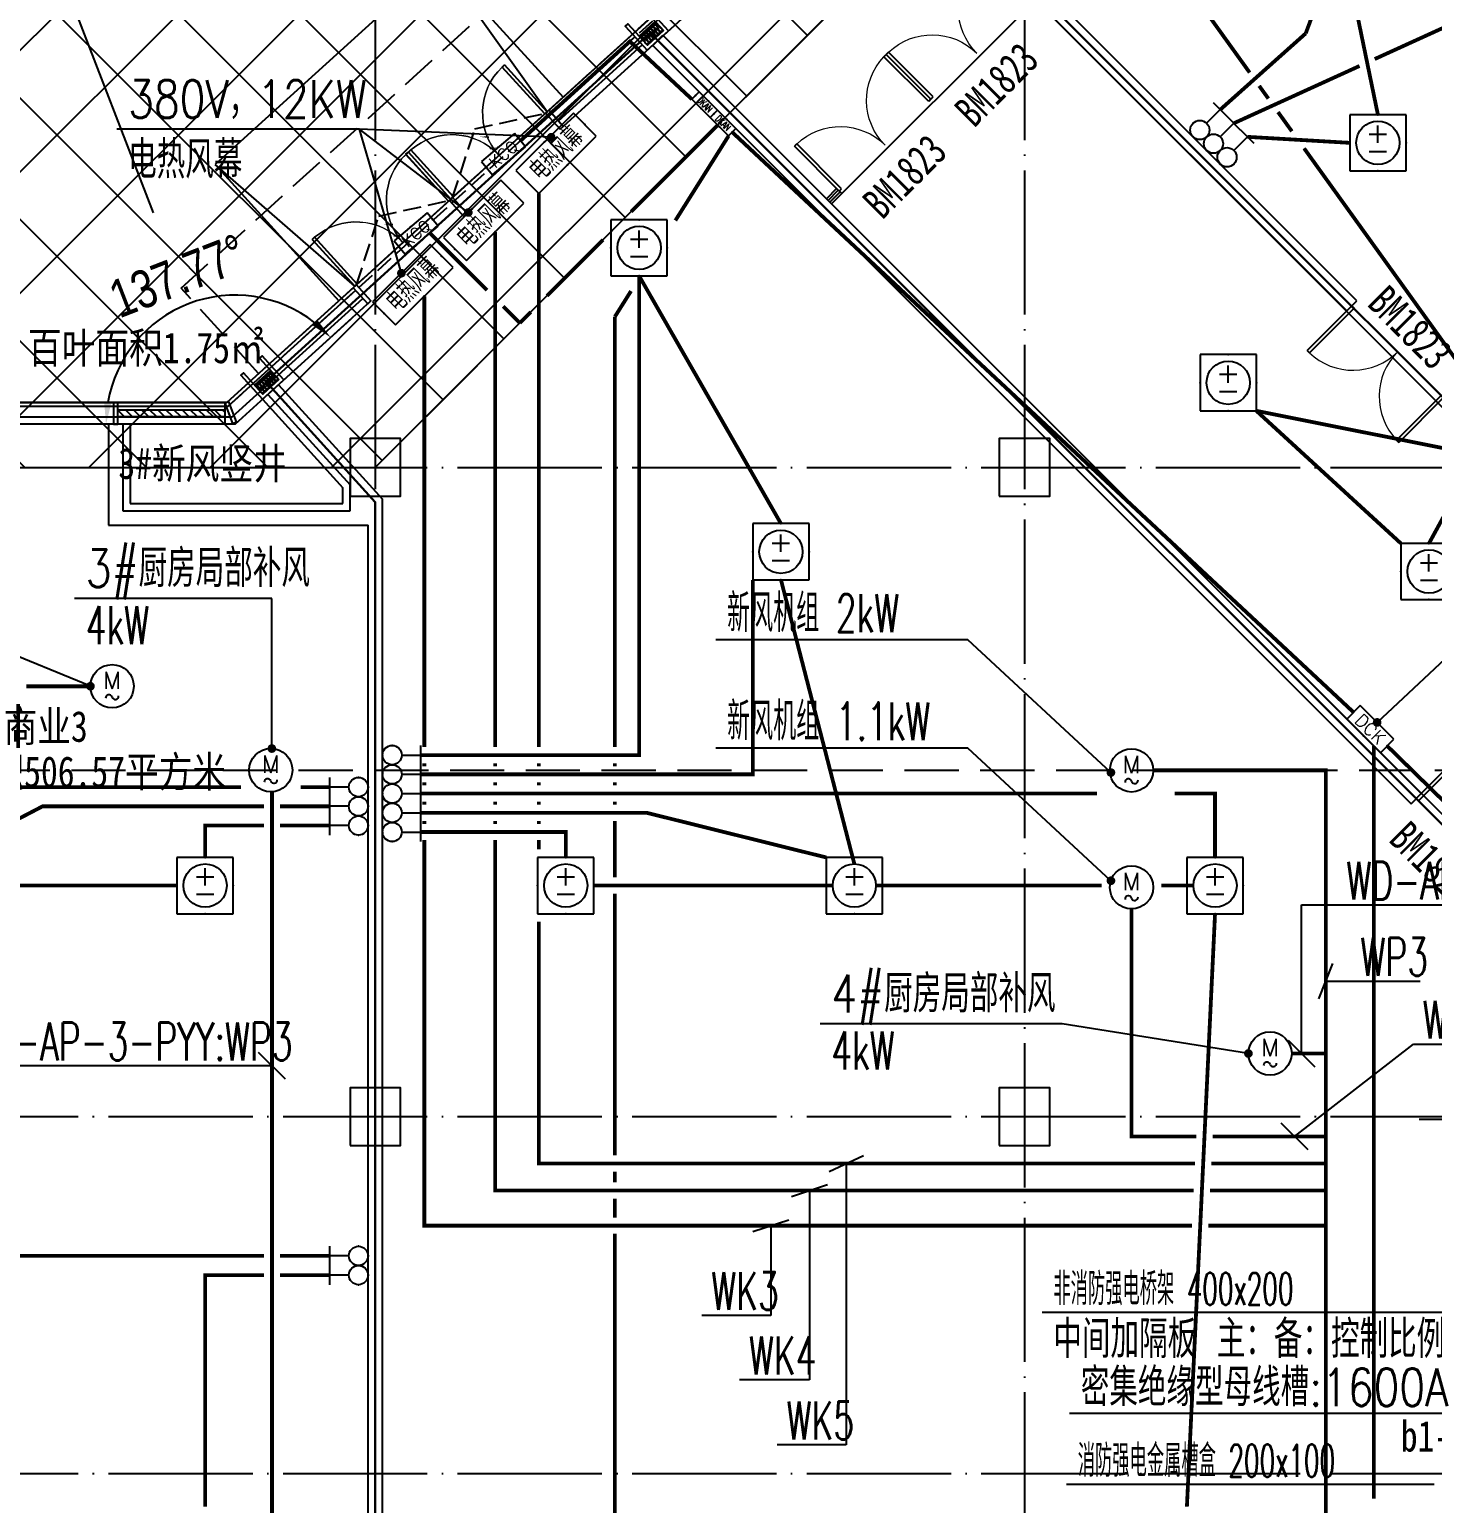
# Model space of a CAD drawing. Extents: x -233336 to 840473, y -28113 to 330904.
# Drawn here: x 63606 to 83056, y 11336 to 31772 of the extents above; entities that cross this region are included whole.
import ezdxf
from ezdxf.enums import TextEntityAlignment as Align
from ezdxf.xclip import XClip

# ---------------------------------------------------------------- set-up
doc = ezdxf.new("R2010")
doc.units = 0
doc.header["$LTSCALE"] = 1000
doc.header["$XCLIPFRAME"] = 2
for name, pattern in [('104-14# 核心筒$0$DOTE', [2.42, 2, -0.2, 0.02, -0.2]), ('14#楼幕墙$0$DASH', [0.35, 0.25, -0.1]), ('DASH', [0.35, 0.25, -0.1]), ('X-104 14#平面$0$$0$DASH', [0.35, 0.25, -0.1]), ('X-104 14#平面$0$109 3#平面$0$DASH', [0.35, 0.25, -0.1])]:
    doc.linetypes.add(name, pattern=pattern)
doc.layers.get('0').update_dxf_attribs({"linetype": 'CONTINUOUS'})
doc.layers.get('Defpoints').update_dxf_attribs({"linetype": 'CONTINUOUS'})
for name, color, linetype in [('104-14# 核心筒$0$A_AXIS-轴线', 8, '104-14# 核心筒$0$DOTE'), ('104-14# 核心筒$0$A_STR-砼柱', 8, 'CONTINUOUS'), ('14#楼幕墙$0$A-C_玻璃幕墙', 8, 'CONTINUOUS'), ('14#楼幕墙$0$A-C_门', 8, 'CONTINUOUS'), ('DIM-动力', 80, 'CONTINUOUS'), ('DIM-插座', 80, 'CONTINUOUS'), ('DIM-箱柜', 80, 'CONTINUOUS'), ('EQUIP-动力', 80, 'CONTINUOUS'), ('EQUIP-照明', 80, 'CONTINUOUS'), ('TEL_LEAD', 80, 'CONTINUOUS'), ('WIRE-动力', 50, 'CONTINUOUS'), ('WIRE-动力控制', 160, 'DASH'), ('WIRE-插座', 160, 'CONTINUOUS'), ('X-104 14#平面$0$01-标注_尺寸', 8, 'CONTINUOUS'), ('X-104 14#平面$0$02-TEXT_房间', 9, 'CONTINUOUS'), ('X-104 14#平面$0$02-TEXT_标注', 9, 'CONTINUOUS'), ('X-104 14#平面$0$02-TEXT_门窗', 9, 'CONTINUOUS'), ('X-104 14#平面$0$A-C_玻璃幕墙', 8, 'CONTINUOUS'), ('X-104 14#平面$0$A-C_窗', 8, 'CONTINUOUS'), ('X-104 14#平面$0$A-C_门', 8, 'CONTINUOUS'), ('X-104 14#平面$0$A-E_楼梯', 8, 'CONTINUOUS'), ('X-104 14#平面$0$A-O_分水线', 8, 'CONTINUOUS'), ('X-104 14#平面$0$A-SUR_保温', 8, 'CONTINUOUS'), ('X-104 14#平面$0$A-SUR_吊顶', 8, 'CONTINUOUS'), ('X-104 14#平面$0$A-TECH_结构', 8, 'CONTINUOUS'), ('X-104 14#平面$0$A_STR-砌块墙', 7, 'CONTINUOUS'), ('X-104 14#平面$0$SURFACE', 6, 'CONTINUOUS')]:
    doc.layers.add(name, color=color, linetype=linetype)
for name, color, linetype, plot in [('14#楼幕墙$0$04-不打印_辅助线', 8, 'CONTINUOUS', False), ('X-104 14#平面$0$04-不打印_辅助线', 8, 'CONTINUOUS', False), ('X-104 14#平面$0$降板', 8, 'CONTINUOUS', False)]:
    doc.layers.add(name, color=color, linetype=linetype, plot=plot)
doc.layers.add('X-104 14#平面$0$000套内', color=8, linetype='CONTINUOUS', lineweight=30)
doc.styles.add('_TCH_DIM', font='ROMANS2', dxfattribs={"width": 0.8, "bigfont": 'HZDF2'})
doc.styles.add('_TEL_DIM', font='ROMANS2', dxfattribs={"width": 0.8, "height": 3.5, "bigfont": 'HZDF2'})
doc.styles.get("Standard").update_dxf_attribs({"font": 'GBENOR', "bigfont": 'GBCBIG'})
doc.styles.add('X-104 14#平面$0$_TCH_DIM_T3', font='ros.shx', dxfattribs={"width": 0.8, "bigfont": 'jd.shx'})
doc.styles.add('X-104 14#平面$0$_TCH_SPACE', font='STXIHEI.TTF', dxfattribs={"width": 0.8, "height": 5})
doc.styles.add('X-104 14#平面$0$_TCH_WINDOW', font='STXIHEI.TTF', dxfattribs={"width": 0.75, "height": 3.5})
doc.styles.add('X-104 14#平面$0$Standard', font='STXIHEI.TTF', dxfattribs={"width": 0.8})
doc.dimstyles.new('X-104 14#平面$0$_TCH_ARROW&&150', dxfattribs={"dimtxt": 525, "dimasz": 300, "dimexe": 375, "dimexo": 450, "dimgap": 150, "dimtad": 1, "dimdec": 0, "dimzin": 0, "dimdsep": 46, "dimtxsty": 'X-104 14#平面$0$_TCH_DIM_T3', "dimcen": 0.09, "dimclrt": 7, "dimazin": 2, "dimtfac": 1, "dimtdec": 0, "dimtix": 1, "dimtmove": 2, "dimatfit": 3, "dimfxl": 0, "dimtolj": 1, "dimtzin": 0, "dimarcsym": 0})

# ---------------------------------------------------------------- blocks, each defined once
blk = doc.blocks.new('$equip$00001811')
blk.add_circle((0, 0), 0.5)
for centre, radius, start, end in [((-0.073, -0.273), 0.0768, 17.2272, 184.2164), ((0.073, -0.227), 0.0769, 197.2591, 5.1179)]:
    blk.add_arc(centre, radius, start, end)
at = {"color": 7, "style": '_TEL_DIM'}
blk.add_attdef('$TEXT$', text='', height=0.4, dxfattribs=at).set_placement((0.001, 0.137), align=Align.MIDDLE_CENTER)
at = {"color": 7, "style": '_TEL_DIM', "flags": 1}
blk.add_attdef('A', text='', height=0.00002, dxfattribs=at).set_placement((0, 0), align=Align.MIDDLE_CENTER)
blk = doc.blocks.new('$equip$00001816')
for p, q in [((0.75, 0.6), (-0.75, 0.6)), ((-0.75, 0.6), (-0.75, 0)), ((0.75, 0), (0.75, 0.6)), ((-0.75, 0), (0.75, 0))]:
    blk.add_line(p, q)
for p in [(0, 0.6), (-0.75, 0.3), (0.75, 0.3), (0, 0)]:
    blk.add_point(p)
at = {"color": 7, "style": '_TEL_DIM'}
blk.add_attdef('$TEXT$', text='', height=0.4, dxfattribs=at).set_placement((0, 0.3), align=Align.MIDDLE_CENTER)
at = {"color": 7, "style": '_TEL_DIM', "flags": 1}
blk.add_attdef('A', text='', height=0.00002, dxfattribs=at).set_placement((0, 0), align=Align.MIDDLE_CENTER)
blk = doc.blocks.new('14#楼幕墙$0$A$C38D07553')
blk.add_lwpolyline([(-60, -300), (0, -300), (0, 0), (-60, 0)], close=True)
blk = doc.blocks.new('14#楼幕墙$0$$LinePat$岩棉板')
at = {"color": 0}
for p, q in [((0, -17), (12, -67)), ((12, -67), (24, -17))]:
    blk.add_line(p, q, dxfattribs=at)
for centre, start, end in [((12, -17), 0, 180), ((0, -67), 270, 0), ((24, -67), 180, 270)]:
    blk.add_arc(centre, 12, start, end, dxfattribs=at)
at = {"layer": 'Defpoints'}
blk.add_point((0, 0), dxfattribs=at)
at = {"layer": 'Defpoints', "color": 0}
blk.add_point((24, -84), dxfattribs=at)
blk = doc.blocks.new('*U155')
blk.add_lwpolyline([(300, 0), (0, 0), (0, 150), (300, 150)], close=True)
at = {"color": 8, "xscale": -1.785714284225998, "yscale": 1.782568518697715, "zscale": 1.782568518697715, "rotation": 180}
for p in [(0, 0), (43, 0), (86, 0), (129, 0), (171, 0), (214, 0), (257, 0)]:
    blk.add_blockref('14#楼幕墙$0$$LinePat$岩棉板', p, dxfattribs=at)
blk = doc.blocks.new('14#楼幕墙$0$A$C07E80D9E')
blk.add_lwpolyline([(-350, -50), (-50, -50), (-50, -450), (0, -450), (0, 0), (-400, 0), (-400, -450), (-350, -450)], close=True)
for points in [[(-50, -200), (-350, -200)], [(-50, -220), (-350, -220)]]:
    blk.add_lwpolyline(points)
at = {"layer": '14#楼幕墙$0$A-C_玻璃幕墙', "rotation": 180}
blk.add_blockref('*U155', (-50, -50), dxfattribs=at)
blk = doc.blocks.new('14#楼幕墙$0$A$C385D642F')
for name, p, rotation in [('14#楼幕墙$0$A$C07E80D9E', (72168, 32384), 222.2321969592257), ('14#楼幕墙$0$A$C38D07553', (70804, 31551), 42.23219695921316), ('14#楼幕墙$0$A$C38D07553', (69471, 30341), 42.23219695921316), ('14#楼幕墙$0$A$C38D07553', (68138, 29132), 42.23219695921316), ('14#楼幕墙$0$A$C07E80D9E', (66837, 27545), 222.2321969592257), ('14#楼幕墙$0$A$C38D07553', (66369, 27511), 21.11609847960964)]:
    blk.add_blockref(name, p, dxfattribs=dict(rotation=rotation))
blk.add_blockref('14#楼幕墙$0$A$C38D07553', (64830, 27500))
blk = doc.blocks.new('14#楼幕墙$0$A$C22714246')
at = {"linetype": '14#楼幕墙$0$DASH'}
blk.add_lwpolyline([(1740, 497), (870, 0), (0, 497)], dxfattribs=at)
at = {"layer": '14#楼幕墙$0$A-C_玻璃幕墙', "color": 1}
blk.add_lwpolyline([(899, 122, 0, 25, 0), (802, 217, 0, 0, 0), (900, 340, 25, 0, 0), (796, 422, 0, 0, 0)], format="xyseb", dxfattribs=at)
blk = doc.blocks.new('14#楼幕墙$0$$DorLib2D$00000002')
for p, q in [((-0.5, 0), (-0.5, 0.4875)), ((-0.475, 0.4875), (-0.5, 0.4875)), ((-0.475, 0), (-0.475, 0.4875)), ((0.475, 0), (0.475, 0.4875)), ((0.475, 0.4875), (0.5, 0.4875)), ((0.5, 0), (0.5, 0.4875)), ((-0.5, 0), (-0.475, 0)), ((0.5, 0), (0.475, 0))]:
    blk.add_line(p, q)
at = {"lineweight": 13}
for centre, start, end in [((-0.4875, 0), 0, 88.53072), ((0.4875, 0), 91.46928, 180)]:
    blk.add_arc(centre, 0.4875, start, end, dxfattribs=at)
blk = doc.blocks.new('14#楼幕墙')
at = {"layer": '14#楼幕墙$0$A-C_玻璃幕墙'}
for p, q in [((83503, 42180), (66341, 26600)), ((70961, 30389), (73626, 32809)), ((72000, 31670), (70837, 30614)), ((70938, 30503), (72100, 31559)), ((68127, 28154), (66360, 26550)), ((66418, 26400), (68228, 28043)), ((66456, 26300), (68340, 28010)), ((59601, 26600), (66341, 26600)), ((55830, 26400), (66418, 26400)), ((59601, 26550), (66360, 26550)), ((66456, 26300), (55830, 26300))]:
    blk.add_line(p, q, dxfattribs=at)
at = {"layer": '14#楼幕墙$0$A-C_玻璃幕墙', "linetype": '14#楼幕墙$0$DASH', "ltscale": 2}
blk.add_lwpolyline([(66783, 27002), (65708, 28186), (81701, 42704), (82776, 41520)], close=True, dxfattribs=at)
at = {"layer": '14#楼幕墙$0$04-不打印_辅助线', "rotation": 222.2321969592249}
for p in [(70425, 30979), (69093, 29769)]:
    blk.add_blockref('14#楼幕墙$0$A$C22714246', p, dxfattribs=at)
at = {"layer": '14#楼幕墙$0$A-C_玻璃幕墙'}
blk.add_blockref('14#楼幕墙$0$A$C385D642F', (0, -900), dxfattribs=at)
at = {"layer": '14#楼幕墙$0$A-C_门', "xscale": -1800, "yscale": -1800, "zscale": 100, "rotation": 222.2321969590106}
for p in [(70115, 30026), (68782, 28816)]:
    blk.add_blockref('14#楼幕墙$0$$DorLib2D$00000002', p, dxfattribs=at)
blk = doc.blocks.new('_FZHK')
blk.add_lwpolyline([(-0.5, -0.5), (0.5, -0.5), (0.5, 0.5), (-0.5, 0.5)], close=True)
blk = doc.blocks.new('104-14# 核心筒')
at = {"layer": '104-14# 核心筒$0$A_AXIS-轴线'}
for p, q in [((68400, 54018.4), (68400, -8545.1)), ((77400, 54018.4), (77400, -8545.1)), ((-24839, 25700), (120259.9, 25700)), ((-24839, 16700), (120259.9, 16700)), ((-24839, 11750), (120259.9, 11750))]:
    blk.add_line(p, q, dxfattribs=at)
blk.add_lwpolyline([(83500, 40800), (68400, 25700)], dxfattribs=at)
at = {"layer": '104-14# 核心筒$0$A_STR-砼柱', "xscale": 700, "yscale": 800, "zscale": 800}
for p in [(68400, 25700), (77400, 25700), (68400, 16700), (77400, 16700)]:
    blk.add_blockref('_FZHK', p, dxfattribs=at)
blk = doc.blocks.new('*U73')
h = blk.add_hatch()
h.set_pattern_fill('ANSI31', color=256, scale=50)
h.set_pattern_definition([(45, (-55954.97, 120006.8), (-56.1266, 56.1266), [])])
h.paths.add_polyline_path([(-1483, 100), (0, 100), (0, 200), (-1483, 200)])
for points in [[(-1483, 0), (0, 0), (0, 300), (-1483, 300)], [(-1483, 100), (0, 100), (0, 200), (-1483, 200)]]:
    blk.add_lwpolyline(points, close=True)
blk = doc.blocks.new('X-104 14#平面$0$A$C5C1E4A78')
blk.add_line((0, 0), (-3484, 9022))
blk = doc.blocks.new('X-104 14#平面$0$$DorLib2D$00000002')
for p, q in [((-0.5, 0), (-0.5, 0.4875)), ((-0.475, 0.4875), (-0.5, 0.4875)), ((-0.475, 0), (-0.475, 0.4875)), ((0.475, 0), (0.475, 0.4875)), ((0.475, 0.4875), (0.5, 0.4875)), ((0.5, 0), (0.5, 0.4875)), ((-0.5, 0), (-0.475, 0)), ((0.5, 0), (0.475, 0))]:
    blk.add_line(p, q)
at = {"lineweight": 13}
for centre, start, end in [((-0.4875, 0), 0, 88.53072), ((0.4875, 0), 91.46928, 180)]:
    blk.add_arc(centre, 0.4875, start, end, dxfattribs=at)
blk = doc.blocks.new('*D197')
at = {"layer": 'Defpoints', "color": 0}
for p in [(66514, 28089), (66747, 26563), (66065, 26300), (66456, 26300)]:
    blk.add_point(p, dxfattribs=at)
at = {"layer": 'X-104 14#平面$0$01-标注_尺寸', "color": 0, "lineweight": -2}
for p, q in [((67080, 26866), (68059, 27755)), ((65615, 26300), (64292, 26300))]:
    blk.add_line(p, q, dxfattribs=at)
blk.add_arc((66456, 26300), 1789, 51.8491, 170.3831, dxfattribs=at)
at = {"layer": 'X-104 14#平面$0$01-标注_尺寸', "color": 0}
for points in [[(67596, 27744), (67528, 27671), (67781, 27503)], [(64742, 26595), (64642, 26603), (64667, 26300)]]:
    blk.add_solid(points, dxfattribs=at)
at = {"layer": 'X-104 14#平面$0$01-标注_尺寸', "color": 7, "insert": (65663, 28354), "char_height": 525, "attachment_point": 5, "rotation": 21.1161, "style": 'X-104 14#平面$0$_TCH_DIM_T3'}
blk.add_mtext('\\A1;137.77%%d', dxfattribs=at)
blk = doc.blocks.new('$equip$00001344')
for p, q in [((0.65, 0.65), (-0.65, 0.65)), ((-0.65, 0.65), (-0.65, -0.65)), ((0, 0), (0, 0.4)), ((0.65, -0.65), (0.65, 0.65)), ((-0.2, 0.2), (0.2, 0.2)), ((-0.2, -0.2), (0.2, -0.2)), ((-0.65, -0.65), (0.65, -0.65))]:
    blk.add_line(p, q)
blk.add_circle((0, 0), 0.5)
for p in [(0, 0.65), (-0.65, 0), (0.65, 0), (0, -0.65)]:
    blk.add_point(p)
at = {"flags": 9}
blk.add_attdef('A', (0, 0), '', height=0.00002, dxfattribs=at)
blk = doc.blocks.new('$equip$00002672')
for p, q in [((0.222, 0.889), (-0.222, 0.889)), ((0, 0.444), (0, 0.889))]:
    blk.add_line(p, q)
blk.add_circle((0, 0.222), 0.222)
for p in [(0, 0.889), (-0.222, 0.222), (0, 0), (0.222, 0.222)]:
    blk.add_point(p)
at = {"color": 7, "style": '_TEL_DIM', "flags": 1}
for tag in ['A', 'REMARK']:
    blk.add_attdef(tag, text='', height=0.00002, dxfattribs=at).set_placement((0, 0), align=Align.MIDDLE_CENTER)
blk = doc.blocks.new('X-104 14#平面')
at = {"layer": 'X-104 14#平面$0$降板'}
h = blk.add_hatch(dxfattribs=at)
h.set_pattern_fill('ANSI37', color=256, scale=750)
h.set_pattern_definition([(45, (0, 0), (-841.899, 841.899), []), (135, (0, 0), (-841.899, -841.899), [])])
h.paths.add_polyline_path([(83500, 40800), (86400, 48900), (86400, 51400), (77509.2, 51400), (58917.8, 35800), (-4608.4, 35800), (-12111.5, -2800), (112466, -2800), (116300, 1125.5), (116300, 11750), (115900, 11750), (107700, -0.1), (86400, 0), (77400, 799.9), (59400, 799.9), (50400, 0), (-62.7, 0), (5400, 25700), (68400, 25700)])
at = {"layer": 'Defpoints', "color": 1}
blk.add_lwpolyline([(116600.2, 11900), (107450, 11900), (107450, 21300), (102350, 21300), (102350, 18700), (104750, 18700), (104750, 16300), (100150, 16300), (100150, 14800), (104750, 14800), (104750, 12300), (97418.8, 12300), (77552.9, 32183.5), (74724.4, 29355.1), (86750, 17329.5), (86750, 10200), (93750, 10200), (93750, 7900), (95050, 7900), (95050, 8100), (100667.2, 8100), (110242.7, 1395.5), (116600.2, 10475)], close=True, dxfattribs=at)
at = {"layer": 'X-104 14#平面$0$000套内'}
blk.add_lwpolyline([(96133, 32326.4), (85535.9, 35276.2), (87132.4, 41014.3), (83542.7, 42013), (76213.2, 35359.5), (78361.9, 32992.5), (77623.6, 32254.2), (95700, 14177.8), (95700, 21400), (113750, 21400), (113750, 26000), (116750.2, 26000), (116750.2, 38348.2), (99169.4, 43239.7)], close=True, dxfattribs=at)
blk.add_lwpolyline([(71599.5, -2050), (108013.3, -2050), (110308.2, 1227.6), (100422, 8150), (92750, 8150), (92750, 7700), (86650, 7700), (86650, 9600), (84300, 9600), (84300, 16600), (86650, 16600), (86650, 17288.1), (72211.3, 31726.7), (66883.9, 26890.6), (68400, 25220.4), (68400, 6450), (71550, 6450), (71550, -2050)], dxfattribs=at)
at = {"layer": 'X-104 14#平面$0$A-C_玻璃幕墙'}
for p, q in [((74795.1, 29567.2), (74653.7, 29425.8)), ((74677.3, 29402.2), (74818.7, 29543.6)), ((74700.9, 29378.6), (74842.3, 29520)), ((74724.4, 29355.1), (74865.8, 29496.5)), ((74865.8, 29496.5), (74795.1, 29567.2))]:
    blk.add_line(p, q, dxfattribs=at)
blk.add_lwpolyline([(-1359, -2200), (108091.7, -2200), (111291.5, 2370.2), (113380.4, 907.7), (115789.3, 4348.2), (113700.6, 5810.6), (116900.2, 10380.5), (116900.2, 38462.2), (99065.1, 43424.4), (96015.6, 32464.2), (85707.2, 35332.3), (87317.1, 41118.6), (83503.2, 42179.7), (66340.6, 26600), (4762.5, 26600)], close=True, dxfattribs=at)
at = {"layer": 'X-104 14#平面$0$A-E_楼梯'}
for p, q in [((69289.5, 32720.9), (66179.7, 29897.9)), ((69289.5, 32720.9), (71003.5, 30832.8)), ((70781.3, 30631.2), (69289.5, 32720.9)), ((71003.5, 30832.8), (67893.7, 28009.8)), ((66179.7, 29897.9), (67893.7, 28009.8)), ((68115.8, 28211.5), (66179.7, 29897.9))]:
    blk.add_line(p, q, dxfattribs=at)
at = {"layer": 'X-104 14#平面$0$A-SUR_保温'}
for p, q in [((66836.6, 26645.1), (67950, 25418.5)), ((65000, 26300), (65000, 25200)), ((65000, 25200), (67950, 25200))]:
    blk.add_line(p, q, dxfattribs=at)
at = {"layer": 'X-104 14#平面$0$A-SUR_吊顶', "linetype": 'X-104 14#平面$0$109 3#平面$0$DASH', "ltscale": 3}
blk.add_lwpolyline([(109062.3, -4432.1), (119297.3, 10714.5), (117562.9, 11100.5), (120741.8, 38794.6), (99426.9, 44725), (92631.2, 20300), (86987.2, 20300), (86987.2, 21500), (8392.2, 21500), (5688.7, 8781.2), (-2733.6, 10571.4), (-6009.8, -4841.7), (40178.1, -2825.1), (39845.1, -4916.4), (83845.6, -2647.5)], close=True, dxfattribs=at)
at = {"layer": 'X-104 14#平面$0$A-SUR_吊顶', "linetype": 'X-104 14#平面$0$109 3#平面$0$DASH'}
blk.add_arc((57679.8, 47100), 16000, 270, 312.2322, dxfattribs=at)
at = {"layer": 'X-104 14#平面$0$A-TECH_结构', "linetype": 'X-104 14#平面$0$$0$DASH'}
blk.add_lwpolyline([(87207.3, 41097.2), (85610.8, 35359.1), (96063.8, 32450.8), (99099.8, 43362.9), (116850.2, 38424.2), (116850.2, 10396.2), (108065.7, -2149.5), (-1297.3, -2149.5), (4803.7, 26550), (66359.9, 26550), (83516.4, 42124.1)], close=True, dxfattribs=at)
at = {"layer": 'X-104 14#平面$0$A_STR-砌块墙'}
for p, q in [((77482.1, 32254.2), (81866.2, 27870.1)), ((82007.6, 28011.6), (77765, 32254.2)), ((72246.8, 31549.8), (72388.2, 31691.2)), ((74724.4, 29355.1), (72388.2, 31691.2)), ((74583, 29213.6), (72246.8, 31549.8)), ((82900, 21179.5), (74724.4, 29355.1)), ((74583, 29213.6), (82758.5, 21038.1)), ((81866.2, 27870.1), (82007.6, 28011.6)), ((67058.7, 26846.7), (66910.6, 26712.3)), ((67058.7, 26846.7), (68500, 25259)), ((66910.6, 26712.3), (68050, 25457.2)), ((64700, 26300), (64700, 24900)), ((64900, 26300), (64700, 26300)), ((64900, 26300), (64900, 25100)), ((68050, 25100), (68050, 25457.2)), ((68500, 25000), (68500, 25259)), ((64900, 25100), (68050, 25100)), ((68500, 7800), (68500, 25000)), ((64700, 24900), (68300, 24900)), ((68300, 7800), (68300, 24900)), ((82758.5, 21038.1), (82900, 21179.5))]:
    blk.add_line(p, q, dxfattribs=at)
at = {"layer": 'X-104 14#平面$0$SURFACE'}
blk.add_line((67950, 25200), (67950, 25418.5), dxfattribs=at)
at = {"layer": 'X-104 14#平面$0$降板'}
blk.add_lwpolyline([(83500, 40800), (86400, 48900), (86400, 51400), (77509.2, 51400), (58917.8, 35800), (-4608.4, 35800), (-12111.5, -2800), (112466, -2800), (116300, 1125.5), (116300, 11750), (115900, 11750), (107700, -0.1), (86400, 0), (77400, 799.9), (59400, 799.9), (50400, 0), (-62.7, 0), (5400, 25700), (68400, 25700)], close=True, dxfattribs=at)
ref = blk.add_blockref('104-14# 核心筒', (0, 0))
XClip(ref).set_block_clipping_path([(-38664.3623821461, -25500), (139216.5485069363, 330900)])
blk.add_blockref('14#楼幕墙', (0, 0))
at = {"layer": 'X-104 14#平面$0$A-C_窗', "xscale": -1}
blk.add_blockref('*U73', (64830, 26300), dxfattribs=at)
at = {"layer": 'X-104 14#平面$0$A-C_门'}
ref = blk.add_blockref('X-104 14#平面$0$$DorLib2D$00000002', (76739.7, 31441), dxfattribs=dict(at, xscale=-1800, yscale=1800, zscale=100, rotation=45.00000000000025))
ref.add_attrib('A', 'BM1823', (76697.5, 30394.4), dxfattribs={"layer": 'X-104 14#平面$0$02-TEXT_门窗', "height": 428.14, "rotation": 45, "style": 'X-104 14#平面$0$_TCH_WINDOW', "width": 0.75})
at = {"layer": 'X-104 14#平面$0$A-C_门', "xscale": -1800, "yscale": 1800, "zscale": 100, "rotation": 42.2321969592206}
for p in [(70115, 30026.3), (68782.2, 28816.4)]:
    blk.add_blockref('X-104 14#平面$0$$DorLib2D$00000002', p, dxfattribs=at)
at = {"layer": 'X-104 14#平面$0$A-C_门'}
ref = blk.add_blockref('X-104 14#平面$0$$DorLib2D$00000002', (75466.9, 30168.2), dxfattribs=dict(at, xscale=-1800, yscale=1800, zscale=100, rotation=45.00000000000025))
ref.add_attrib('A', 'BM1823', (75424.7, 29121.6), dxfattribs={"layer": 'X-104 14#平面$0$02-TEXT_门窗', "height": 428.14, "rotation": 45, "style": 'X-104 14#平面$0$_TCH_WINDOW', "width": 0.75})
ref = blk.add_blockref('X-104 14#平面$0$$DorLib2D$00000002', (82573.3, 27304.4), dxfattribs=dict(at, xscale=-1800, yscale=-1800, zscale=200, rotation=315))
ref.add_attrib('A', 'BM1823', (82134.2, 27954.1), dxfattribs={"layer": 'X-104 14#平面$0$02-TEXT_门窗', "height": 428.14, "rotation": 315, "style": 'X-104 14#平面$0$_TCH_WINDOW', "width": 0.75})
ref = blk.add_blockref('X-104 14#平面$0$$DorLib2D$00000002', (83465.7, 20472.4), dxfattribs=dict(at, xscale=1800, yscale=-1800, zscale=200, rotation=135))
ref.add_attrib('A', 'BM1823', (82431.3, 20526.8), dxfattribs={"layer": 'X-104 14#平面$0$02-TEXT_门窗', "height": 428.14, "rotation": 315, "style": 'X-104 14#平面$0$_TCH_WINDOW', "width": 0.75})
at = {"layer": 'X-104 14#平面$0$A-O_分水线'}
blk.add_blockref('X-104 14#平面$0$A$C5C1E4A78', (65324.9, 29230), dxfattribs=at)
at = {"layer": 'X-104 14#平面$0$02-TEXT_房间', "style": 'X-104 14#平面$0$_TCH_SPACE', "width": 0.8}
blk.add_text('商业3', height=428.14, dxfattribs=at).set_placement((63246.4, 21895.9))
at = {"layer": 'X-104 14#平面$0$02-TEXT_标注', "style": 'X-104 14#平面$0$Standard', "width": 0.8}
for s, height, p in [('3#新风竖井', 428.14, (64837.7, 25541.1)), ('套内建筑面积506.57平方米', 428.139, (60729.3, 21267.7)), ('b1-2#油烟竖井', 428.14, (82616, 12057.1))]:
    blk.add_text(s, height=height, dxfattribs=at).set_placement(p)
at = {"layer": 'X-104 14#平面$0$04-不打印_辅助线', "style": 'X-104 14#平面$0$Standard', "width": 0.8}
blk.add_text('百叶面积1.75㎡', height=428.14, dxfattribs=at).set_placement((63585, 27145.4))
at = {"layer": 'X-104 14#平面$0$01-标注_尺寸'}
dim = blk.add_angular_dim_3p(base=(66514.1, 28088.5), center=(66456.4, 26300), p1=(66746.5, 26563.3), p2=(66064.7, 26300), text='137.77%%d', dimstyle='X-104 14#平面$0$_TCH_ARROW&&150', dxfattribs=at)
dim.commit()
dim.dimension.update_dxf_attribs({"geometry": '*D197', "text_midpoint": (65663.2, 28354.1)})

msp = doc.modelspace()

# ---------------------------------------------------------------- linework, layer by layer
at = {"layer": 'DIM-动力', "color": 80}
for p, q in [((68179.6, 30388.3), (64816.4, 30388.3)), ((68761.7, 28392.6), (68179.6, 30388.3)), ((69689.4, 29234.8), (68179.6, 30388.3)), ((70838.3, 30277.7), (68179.6, 30388.3)), ((66965.9, 23881.9), (64229, 23881.9)), ((66965.9, 21802.8), (66965.9, 23881.9)), ((64451.2, 22666.3), (62208.2, 23584.3)), ((76615.8, 23307.8), (73119.4, 23307.8)), ((78597.7, 21470), (76615.8, 23307.8)), ((78597.7, 21470), (76615.8, 23307.8)), ((76615.8, 21808.3), (73119.4, 21808.3)), ((78597.7, 19970.4), (76615.8, 21808.3)), ((78597.7, 19970.4), (76615.8, 21808.3)), ((77920.2, 17985.2), (74564.8, 17985.2)), ((80503.1, 17575), (77920.2, 17985.2))]:
    msp.add_line(p, q, dxfattribs=at)
at = {"layer": 'DIM-动力'}
for p, q in [((81478.7, 18333.5), (81674.2, 18820.8)), ((67153.4, 17218.1), (66782.2, 17589.4)), ((81052.6, 17760.6), (81423.8, 17389.4)), ((81329.5, 16239.9), (80958.3, 16611.1))]:
    msp.add_line(p, q, dxfattribs=at)
at = {"layer": 'DIM-动力', "color": 80, "const_width": 60}
for points in [[(70868.2, 30276.4, 1), (70808.3, 30278.9, 1)], [(69713.2, 29216.6, 1), (69665.6, 29253, 1)], [(68770.1, 28363.8, 1), (68753.3, 28421.4, 1)], [(64478.9, 22654.9, 1), (64423.4, 22677.7, 1)], [(66965.9, 21772.8, 1), (66965.9, 21832.8, 1)], [(78619.7, 21449.6, 1), (78575.7, 21490.4, 1)], [(78619.7, 21449.6, 1), (78575.7, 21490.4, 1)], [(78619.7, 19950, 1), (78575.7, 19990.8, 1)], [(78619.7, 19950, 1), (78575.7, 19990.8, 1)], [(80532.8, 17570.3, 1), (80473.5, 17579.7, 1)]]:
    msp.add_lwpolyline(points, format="xyb", close=True, dxfattribs=at)
at = {"layer": 'DIM-动力'}
for points in [[(81238.2, 17575), (81238.2, 19634)], [(81238.2, 19634), (85575, 19634)], [(81576.4, 18577.1), (81927, 18577.1)], [(81927, 18577.1), (82884.7, 18577.1)], [(81143.9, 16425.5), (82790.2, 17706)], [(82790.2, 17706), (83747.9, 17706)], [(66442.8, 17403.8), (62600.1, 17403.8)], [(66967.8, 17403.8), (66442.8, 17403.8)]]:
    msp.add_lwpolyline(points, dxfattribs=at)
at = {"layer": 'DIM-插座', "color": 80}
for p, q in [((82287.8, 22165.1), (89810.1, 29202.3)), ((74689.7, 15940.8), (75166.4, 16160.9)), ((74169.3, 15593.5), (74667.5, 15758.9)), ((73634.7, 15105.9), (74133.1, 15271.1))]:
    msp.add_line(p, q, dxfattribs=at)
at = {"layer": 'DIM-插座', "color": 80, "const_width": 60}
msp.add_lwpolyline([(82265.8, 22144.6, 1), (82309.7, 22185.6, 1)], format="xyb", close=True, dxfattribs=at)
at = {"layer": 'DIM-插座', "color": 80}
for points in [[(74928.1, 16050.9), (74928.1, 12149.2)], [(74418.4, 15676.2), (74418.4, 13049.5)], [(73883.9, 15188.5), (73883.9, 13944.9)], [(73883.9, 13944.9), (72926.2, 13944.9)], [(74418.4, 13049.5), (73449.1, 13049.5)], [(74928.1, 12149.2), (73970.4, 12149.2)]]:
    msp.add_lwpolyline(points, dxfattribs=at)
at = {"layer": 'DIM-箱柜'}
msp.add_line((83080.7, 11601.4), (77980.4, 11601.4), dxfattribs=at)
at = {"layer": 'TEL_LEAD', "color": 80}
for p, q in [((85603.8, 16661.1), (82869.5, 16661.1)), ((84400, 13983.4), (77642.3, 13983.4)), ((84241.9, 12581.8), (78022.2, 12581.8))]:
    msp.add_line(p, q, dxfattribs=at)
at = {"layer": 'WIRE-动力', "color": 50, "const_width": 52.5}
for points in [[(64451.2, 22664.9), (63560.6, 22664.9)], [(81576.4, 15899), (81576.4, 21500), (79183.3, 21500)], [(66967.8, 21203.6), (66967.8, 11010.4)], [(79781.7, 16425.5), (78883.3, 16425.5), (78883.3, 19578.6)], [(81103.1, 17575), (81576.4, 17575)], [(81571, 16425.5), (80006.9, 16425.5)], [(81576.4, 7457.1), (81576.4, 15911.3)]]:
    msp.add_lwpolyline(points, dxfattribs=at)
at = {"layer": 'WIRE-动力控制', "color": 160, "const_width": 52.5}
for points in [[(81297.7, 31717), (81777.1, 33005.1)], [(82254.1, 31361.5), (83976.1, 32146.3), (83976.1, 32656.6)], [(80113.2, 30660.3), (81297.7, 31717)], [(80301.7, 30471.7), (82044.1, 31265.8)], [(80490.3, 30283.1), (81908.6, 30200)], [(69033.3, 21712.3), (72057.4, 21712.3), (72057.4, 28354.4)], [(83450.8, 25918.1), (80614, 26484.3)], [(83006.7, 24647.2), (83475.8, 25506.3)], [(66538.5, 21268.7), (63448.1, 21268.7), (63448.1, 24141)], [(69033.3, 21445.6), (73633.5, 21445.6), (73633.5, 24141)], [(67766.7, 21268.7), (67363.5, 21268.7)], [(69033.3, 21178.9), (78404.5, 21178.9)], [(79481.8, 21178.9), (80040.8, 21178.9), (80040.8, 20292.9)], [(66855.3, 21002), (63788.3, 21002), (62430.8, 20292.9)], [(67766.7, 21002), (67080.3, 21002)], [(69033.3, 20912.3), (72161.4, 20912.3), (74650.8, 20292.9)], [(66855.3, 20735.4), (66040.8, 20735.4), (66040.8, 20292.9)], [(67766.7, 20735.4), (67080.3, 20735.4)], [(71040.8, 20292.9), (71040.8, 20645.6), (69033.3, 20645.6)], [(66855.3, 14769.3), (62040.8, 14769.3), (62040.8, 11292.9)], [(67766.7, 14769.3), (67080.3, 14769.3)], [(66040.8, 11292.9), (66040.8, 14502.6), (66855.3, 14502.6)], [(67080.3, 14502.6), (67766.7, 14502.6)]]:
    msp.add_lwpolyline(points, dxfattribs=at)
at = {"layer": 'WIRE-插座', "const_width": 52.5}
for points in [[(80520.5, 31174.4), (77700, 35099.2)], [(80780, 30813.3), (80652.5, 30990.6)], [(81105.9, 30359.7), (80913.8, 30627)], [(72559.9, 29123.4), (73297.3, 30296.2)], [(85540.9, 24188.1), (81275, 30124.4)], [(71722, 27790.7), (71944.9, 28145.3)], [(71722, 21824.8), (71722, 27790.7)], [(71722, 21558.1), (71722, 21599.8)], [(71722, 21291.4), (71722, 21333.1)], [(71722, 21024.8), (71722, 21066.4)], [(71722, 20015.4), (71722, 20799.8)], [(71722, 16163.4), (71722, 19790.4)], [(71722, 15788.7), (71722, 15938.4)], [(71722, 15301), (71722, 15563.7)], [(71722, 11015.4), (71722, 15076)]]:
    msp.add_lwpolyline(points, dxfattribs=at)
at = {"layer": 'WIRE-插座', "color": 160, "const_width": 52.5}
for points in [[(82298.6, 30590), (81798.6, 33010)], [(70413, 30229.3), (71929.8, 31606.2), (72787.8, 30805)], [(71946.9, 29246.9), (73146.7, 30446.7)], [(81961.1, 22305.1), (73348.2, 30347.2)], [(70667.3, 29498.5), (70667.3, 21824.8)], [(69158.5, 28948.4), (69948, 28158.9)], [(70060.5, 28964.6), (70060.5, 21824.8)], [(70779.8, 28079.8), (71554.9, 28854.9)], [(74023.5, 24921), (72057.4, 28354.4)], [(69079.5, 28074), (69079.5, 21824.8)], [(70173, 27933.9), (70403.5, 27703.5)], [(70403.5, 27703.5), (70554.8, 27854.8)], [(82616.7, 24647.2), (80614, 26484.3)], [(75040.8, 20202.9), (74023.5, 24141)], [(82243.2, 11405.4), (82243.2, 21839.8)], [(82427.8, 21838.4), (86839.2, 17519.3)], [(69079.5, 21599.8), (69079.5, 21558.1)], [(70060.5, 21599.8), (70060.5, 21558.1)], [(70667.3, 21599.8), (70667.3, 21558.1)], [(69079.5, 21333.1), (69079.5, 21291.4)], [(70060.5, 21333.1), (70060.5, 21291.4)], [(70667.3, 21333.1), (70667.3, 21291.4)], [(69079.5, 21066.4), (69079.5, 21024.8)], [(70060.5, 21066.4), (70060.5, 21024.8)], [(70667.3, 21066.4), (70667.3, 21024.8)], [(69079.5, 20799.8), (69079.5, 20758.1)], [(70060.5, 20799.8), (70060.5, 20758.1)], [(70667.3, 20799.8), (70667.3, 20758.1)], [(79723, 15188.5), (69079.5, 15188.5), (69079.5, 20533.1)], [(79746.1, 15676.2), (70060.5, 15676.2), (70060.5, 20533.1)], [(70667.3, 20533.1), (70667.3, 20405.4)], [(62430.8, 19902.9), (65650.8, 19902.9)], [(71430.8, 19902.9), (74740.8, 19902.9)], [(75340.8, 19902.9), (78470.8, 19902.9)], [(79295.8, 19902.9), (79740.8, 19902.9)], [(79763.9, 16050.9), (70667.3, 16050.9), (70667.3, 19400.4)], [(79650.8, 11292.9), (80040.8, 19512.9)], [(81571, 16050.9), (79989.2, 16050.9)], [(81576.4, 15676.2), (79971.4, 15676.2)], [(81576.4, 15188.5), (79948.2, 15188.5)]]:
    msp.add_lwpolyline(points, dxfattribs=at)

# ---------------------------------------------------------------- block references
msp.add_blockref('X-104 14#平面', (0, 0))
at = {"layer": 'EQUIP-动力', "color": 80}
ref = msp.add_blockref('$equip$00001816', (72915.2, 30677.8), dxfattribs=dict(at, xscale=240, yscale=240, zscale=240, rotation=315.0396991672341))
ref.add_attrib('$TEXT$', 'DKAN', dxfattribs={"layer": '0', "color": 7, "height": 96, "rotation": 315.0397, "style": '_TEL_DIM', "width": 0.6}).set_placement((72966.1, 30728.7), align=Align.MIDDLE_CENTER)
ref = msp.add_blockref('$equip$00001816', (71065.6, 29895.7), dxfattribs=dict(at, xscale=750, yscale=750, zscale=750, rotation=44.92828659981369))
ref.add_attrib('$TEXT$', '电热风幕', dxfattribs={"layer": '0', "color": 7, "height": 300, "rotation": 44.92829, "style": '_TEL_DIM', "width": 0.75}).set_placement((70906.7, 30055), align=Align.MIDDLE_CENTER)
ref = msp.add_blockref('$equip$00001816', (73169.9, 30423.4), dxfattribs=dict(at, xscale=240, yscale=240, zscale=240, rotation=315.0396991672341))
ref.add_attrib('$TEXT$', 'DKAN', dxfattribs={"layer": '0', "color": 7, "height": 96, "rotation": 315.0397, "style": '_TEL_DIM', "width": 0.6}).set_placement((73220.8, 30474.3), align=Align.MIDDLE_CENTER)
at = {"layer": 'EQUIP-动力', "color": 80, "xscale": 600, "yscale": 600, "zscale": 600}
for p in [(82298.6, 30200), (72057.4, 28744.4), (80224, 26874.3), (74023.5, 24531), (83006.7, 24257.2), (66040.8, 19902.9), (71040.8, 19902.9), (75040.8, 19902.9), (80040.8, 19902.9)]:
    msp.add_blockref('$equip$00001344', p, dxfattribs=at)
at = {"layer": 'EQUIP-动力', "color": 80}
for p, xscale, yscale, zscale, rotation, values in [((70255.4, 29951.1), 400, 400, 400, 40.25206360521214, {'$TEXT$': 'KCQ'}), ((69043.5, 28851.1), 400, 400, 400, 40.25206360521214, {'$TEXT$': 'KCQ'}), ((82101.1, 21978.4), 440.0000000000001, 440.0000000000001, 440.0000000000001, 315, {'$TEXT$': 'DCK'})]:
    msp.add_blockref('$equip$00001816', p, dxfattribs=dict(at, xscale=xscale, yscale=yscale, zscale=zscale, rotation=rotation)).add_auto_attribs(values)
ref = msp.add_blockref('$equip$00001816', (70060.5, 28964.6), dxfattribs=dict(at, xscale=750, yscale=750, zscale=750, rotation=44.92828659981369))
ref.add_attrib('$TEXT$', '电热风幕', dxfattribs={"layer": '0', "color": 7, "height": 300, "rotation": 44.92829, "style": '_TEL_DIM', "width": 0.75}).set_placement((69901.6, 29123.9), align=Align.MIDDLE_CENTER)
ref = msp.add_blockref('$equip$00001816', (69079.5, 28074), dxfattribs=dict(at, xscale=750, yscale=750, zscale=750, rotation=44.92828659981369))
ref.add_attrib('$TEXT$', '电热风幕', dxfattribs={"layer": '0', "color": 7, "height": 300, "rotation": 44.92829, "style": '_TEL_DIM', "width": 0.75}).set_placement((68920.6, 28233.3), align=Align.MIDDLE_CENTER)
at = {"layer": 'EQUIP-动力', "color": 80, "xscale": 600, "yscale": 600, "zscale": 600}
for p in [(64751.2, 22666.3), (66951, 21503.1), (78883.3, 21500), (78883.3, 19878.6), (80803.1, 17575)]:
    msp.add_blockref('$equip$00001811', p, dxfattribs=at).add_auto_attribs({'$TEXT$': 'M'})
at = {"layer": 'EQUIP-照明', "color": 80, "xscale": 600, "yscale": 600, "zscale": 600}
for p, rotation in [((79736, 30283.1), 314.9999999999999), ((79924.6, 30094.6), 314.9999999999999), ((80113.2, 29906), 314.9999999999999), ((68500, 21712.3), 270), ((68500, 21445.6), 270), ((68300, 21268.7), 90), ((68500, 21178.9), 270), ((68300, 21002), 90), ((68300, 20735.4), 90), ((68500, 20912.3), 270), ((68500, 20645.6), 270), ((68300, 14769.3), 90), ((68300, 14502.6), 90)]:
    msp.add_blockref('$equip$00002672', p, dxfattribs=dict(at, rotation=rotation))

# ---------------------------------------------------------------- texts
at = {"layer": 'DIM-动力', "color": 7, "style": '_TEL_DIM'}
for s, height, width, p in [('380V，12KW', 520.87, 0.8, (64973.9, 30545.8)), ('电热风幕', 520.87, 0.8, (64973.9, 29705.8)), ('3#厨房局部补风', 520.87, 0.8, (64386.5, 24040.8)), ('新风机组 2kW', 525, 0.64, (73276.9, 23417)), ('4kW', 525, 0.64, (64386.5, 23251.9)), ('新风机组 1.1kW', 525, 0.64, (73276.9, 21917.4)), ('WD-AP-4-PYY:WP3', 525, 0.64, (81863.6, 19709)), ('WP3', 525, 0.64, (82058.3, 18652.1)), ('4#厨房局部补风', 520.87, 0.8, (74722.3, 18144)), ('WP2', 525, 0.64, (82921.5, 17781)), ('WD-AP-3-PYY:WP3', 525, 0.64, (62731.4, 17478.8)), ('4kW', 525, 0.64, (74722.3, 17355.2))]:
    msp.add_text(s, height=height, dxfattribs=dict(at, width=width)).set_placement(p)
at = {"layer": 'DIM-插座', "color": 7, "style": '_TEL_DIM', "width": 0.64}
for s, p in [('WK3', (73057.5, 14019.9)), ('WK4', (73580.4, 13124.5)), ('WK5', (74101.6, 12224.2))]:
    msp.add_text(s, height=525, dxfattribs=at).set_placement(p)
at = {"layer": 'DIM-箱柜', "color": 7, "style": '_TCH_DIM', "width": 0.564706}
msp.add_text('消防强电金属槽盒 200x100', height=446.25, dxfattribs=at).set_placement((78137.9, 11706.4))
at = {"layer": 'TEL_LEAD', "color": 7}
for s, height, style, width, p in [('非消防强电桥架 400x200', 446.25, '_TCH_DIM', 0.564706, (77799.8, 14088.4)), ('中间加隔板 主：备：控制比例为2:2:1', 520.866, '_TCH_DIM', 0.8, (77799.8, 13353.4)), ('密集绝缘型母线槽:1600A', 520.866, '_TEL_DIM', 0.8, (78179.7, 12686.8))]:
    msp.add_text(s, height=height, dxfattribs=dict(at, style=style, width=width)).set_placement(p)

doc.saveas('drawing.dxf')
